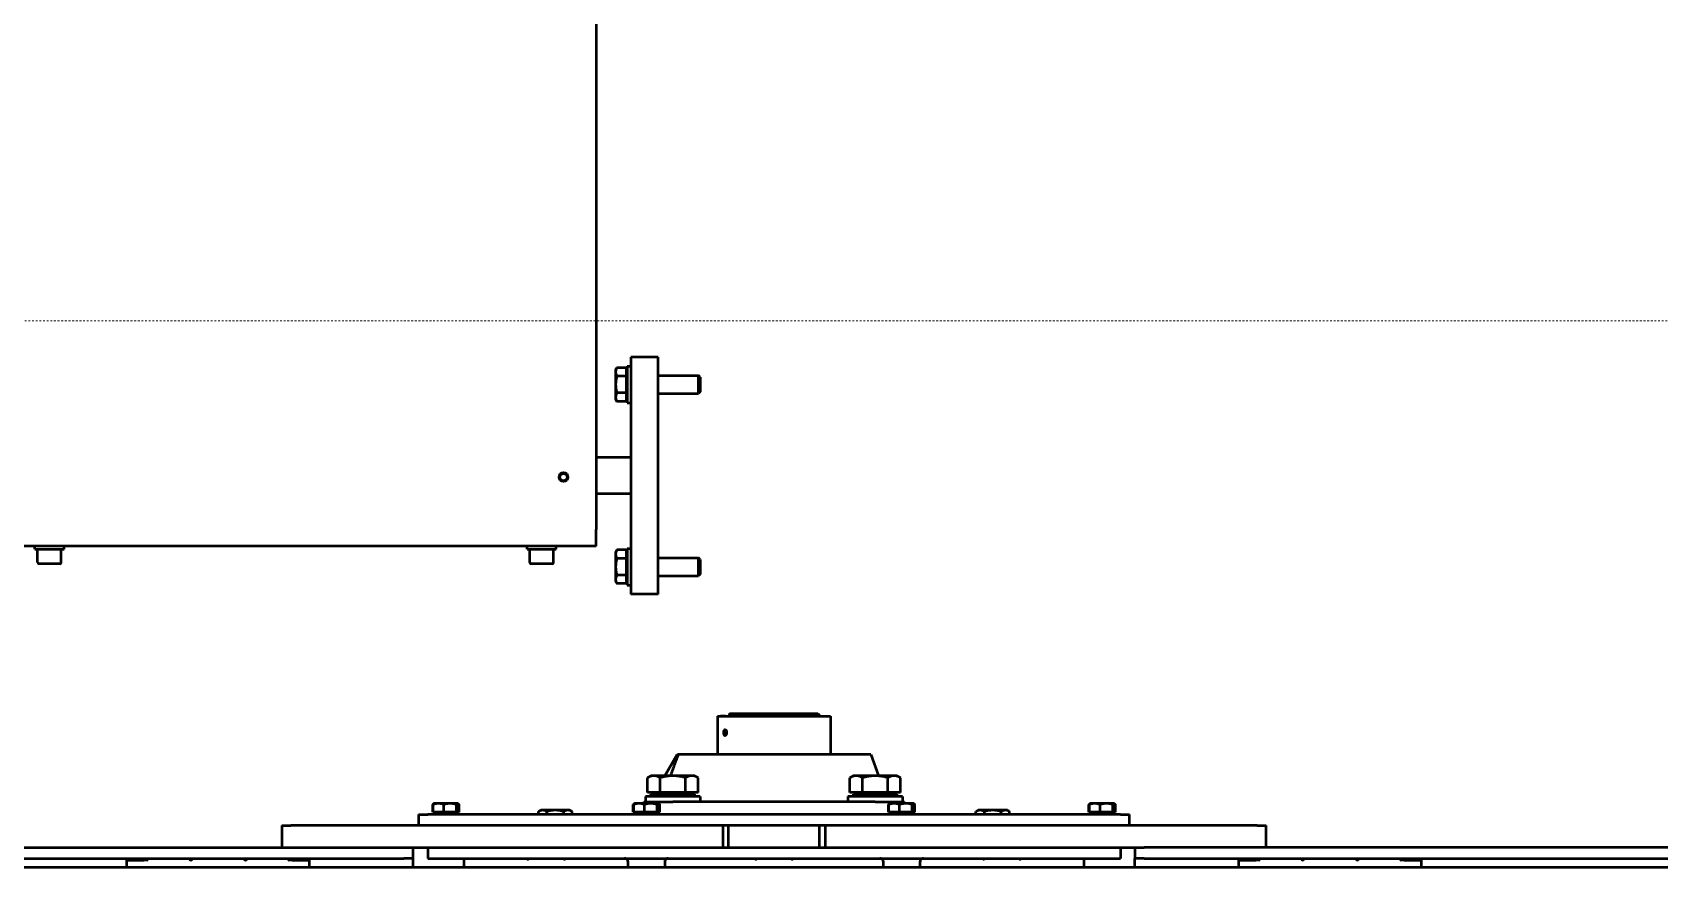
# Model space of a CAD drawing. Header units: metres. Extents: x -9891 to 773, y -8413 to 232.
# Drawn here: x -3935.1 to -3845.9, y -1259.9 to -1214.1 of the extents above; entities that cross this region are included whole.
import ezdxf

# ---------------------------------------------------------------- set-up
doc = ezdxf.new("R2010")
doc.units = ezdxf.units.M
doc.header["$LTSCALE"] = 0.01
doc.header["$MEASUREMENT"] = 0
doc.linetypes.add('AM_ISO09W050', pattern=[22.5, 12, -1.5, 3, -1.5, 3, -1.5])
doc.layers.get('0').update_dxf_attribs({"color": 30, "lineweight": 0})
for name, color, linetype, lineweight in [('SSN_Lift-AM_0', 7, 'Continuous', 50), ('SSN_PBC-AM_0', 5, 'Continuous', 50), ('SSN_PBC-AM_11', 9, 'AM_ISO09W050', 18)]:
    doc.layers.add(name, color=color, linetype=linetype, lineweight=lineweight)

# ---------------------------------------------------------------- blocks, each defined once
blk = doc.blocks.new('Lift_20-024-10000')
at = {"layer": 'SSN_Lift-AM_0'}
for p, q in [((-97.5, 988.68), (-97.5, 685.54)), ((-63.5, 780), (-78.5, 780)), ((-78.5, 780), (-78.5, 650)), ((-63.5, 650), (-63.5, 780)), ((-86.9, 773), (-86.19, 774.24)), ((-86.9, 773), (-86.9, 771.93)), ((-86.9, 771.93), (-86.9, 765)), ((-81.1, 774.24), (-86.19, 774.24)), ((-81.1, 769.62), (-86.19, 769.62)), ((-81.1, 774.24), (-81.1, 769.62)), ((-81.1, 772.31), (-80.5, 772.31)), ((-81.1, 769.62), (-81.1, 760.38)), ((-80.5, 775), (-80.5, 755)), ((-80.5, 775), (-78.5, 775)), ((-63.5, 770), (-41.42, 770)), ((-41.42, 760), (-41.42, 770)), ((-40.5, 769.08), (-41.42, 770)), ((-40.5, 769.08), (-40.5, 760.92)), ((-86.9, 765), (-86.9, 758.07)), ((-81.1, 760.38), (-86.19, 760.38)), ((-81.1, 760.38), (-81.1, 755.76)), ((-63.5, 760), (-41.42, 760)), ((-40.5, 760.92), (-41.42, 760)), ((-86.9, 758.07), (-86.9, 757)), ((-86.9, 757), (-86.19, 755.76)), ((-81.1, 755.76), (-86.19, 755.76)), ((-81.1, 757.69), (-80.5, 757.69)), ((-80.5, 755), (-78.5, 755)), ((-78.5, 725), (-97.5, 725)), ((-78.5, 705), (-97.5, 705)), ((-97.5, 676.24), (-97.5, 685.54)), ((-97.5, 676.24), (-427.5, 676.24)), ((-405.5, 674.64), (-405.5, 676.24)), ((-405.5, 674.64), (-389.5, 674.64)), ((-404, 667.44), (-404, 674.64)), ((-391, 667.44), (-391, 674.64)), ((-389.5, 674.64), (-389.5, 676.24)), ((-135.5, 674.64), (-135.5, 676.24)), ((-135.5, 674.64), (-119.5, 674.64)), ((-134, 667.44), (-134, 674.64)), ((-121, 667.44), (-121, 674.64)), ((-119.5, 674.64), (-119.5, 676.24)), ((-86.9, 673), (-86.19, 674.24)), ((-86.9, 673), (-86.9, 671.93)), ((-86.9, 671.93), (-86.9, 665)), ((-81.1, 674.24), (-86.19, 674.24)), ((-81.1, 669.62), (-86.19, 669.62)), ((-81.1, 674.24), (-81.1, 669.62)), ((-81.1, 672.31), (-80.5, 672.31)), ((-81.1, 669.62), (-81.1, 660.38)), ((-80.5, 675), (-80.5, 655)), ((-80.5, 675), (-78.5, 675)), ((-63.5, 670), (-41.42, 670)), ((-41.42, 660), (-41.42, 670)), ((-40.5, 669.08), (-41.42, 670)), ((-391.8, 666.64), (-403.2, 666.64)), ((-121.8, 666.64), (-133.2, 666.64)), ((-86.9, 665), (-86.9, 658.07)), ((-40.5, 660.92), (-41.42, 660)), ((-40.5, 669.08), (-40.5, 660.92)), ((-86.9, 658.07), (-86.9, 657)), ((-86.9, 657), (-86.19, 655.76)), ((-81.1, 660.38), (-86.19, 660.38)), ((-81.1, 655.76), (-86.19, 655.76)), ((-81.1, 660.38), (-81.1, 655.76)), ((-81.1, 657.69), (-80.5, 657.69)), ((-80.5, 655), (-78.5, 655)), ((-63.5, 660), (-41.42, 660)), ((-63.5, 650), (-78.5, 650))]:
    blk.add_line(p, q, dxfattribs=at)
for radius in [2.46, 2.01]:
    blk.add_circle((-115.5, 714.24), radius, dxfattribs=at)
for centre, start, end in [((-403.2, 667.44), 180, 270), ((-391.8, 667.44), 270, 0), ((-133.2, 667.44), 180, 270), ((-121.8, 667.44), 270, 0)]:
    blk.add_arc(centre, 0.8, start, end, dxfattribs=at)
for points in [[(-86.19, 774.24), (-86.9, 773), (-86.9, 771.93)], [(-86.9, 771.93), (-86.9, 770.86), (-86.19, 769.62)], [(-86.19, 769.62), (-86.9, 767.14), (-86.9, 765)], [(-86.9, 765), (-86.9, 762.86), (-86.19, 760.38)], [(-86.19, 760.38), (-86.9, 759.14), (-86.9, 758.07)], [(-86.9, 758.07), (-86.9, 757), (-86.19, 755.76)], [(-86.19, 674.24), (-86.9, 673), (-86.9, 671.93)], [(-86.9, 671.93), (-86.9, 670.86), (-86.19, 669.62)], [(-86.19, 669.62), (-86.9, 667.14), (-86.9, 665)], [(-86.9, 665), (-86.9, 662.86), (-86.19, 660.38)], [(-86.19, 660.38), (-86.9, 659.14), (-86.9, 658.07)], [(-86.9, 658.07), (-86.9, 657), (-86.19, 655.76)]]:
    blk.add_rational_spline(points, [1, 1.0379548493, 1], degree=2, dxfattribs=at)
blk = doc.blocks.new('Lift mit KG 3.200')
at = {"layer": 'SSN_PBC-AM_0'}
for p, q in [((67233.31, 61138.61), (67295.31, 61138.61)), ((67233.31, 61138.61), (67233.31, 61117.61)), ((67234.25, 61138.62), (67236.31, 61138.62)), ((67234.25, 61138.62), (67234.25, 61138.61)), ((67234.91, 61138.62), (67234.91, 61138.62)), ((67235.07, 61138.62), (67234.91, 61138.62)), ((67235.07, 61138.62), (67235.07, 61138.62)), ((67235.56, 61138.62), (67235.07, 61138.62)), ((67235.56, 61138.62), (67235.56, 61138.62)), ((67235.72, 61138.62), (67235.56, 61138.62)), ((67235.72, 61138.62), (67235.72, 61138.62)), ((67236, 61138.62), (67235.84, 61138.62)), ((67235.84, 61138.62), (67235.84, 61138.62)), ((67236.49, 61138.62), (67236, 61138.62)), ((67236, 61138.62), (67236, 61138.62)), ((67236.31, 61138.62), (67238.38, 61138.62)), ((67236.31, 61138.62), (67236.31, 61138.61)), ((67236.49, 61138.62), (67236.49, 61138.62)), ((67236.65, 61138.62), (67236.49, 61138.62)), ((67236.65, 61138.62), (67236.65, 61138.62)), ((67236.93, 61138.62), (67236.76, 61138.62)), ((67236.76, 61138.62), (67236.76, 61138.62)), ((67237.43, 61138.62), (67236.93, 61138.62)), ((67236.93, 61138.62), (67236.93, 61138.62)), ((67237.59, 61138.62), (67237.43, 61138.62)), ((67237.43, 61138.62), (67237.43, 61138.62)), ((67237.59, 61138.62), (67237.59, 61138.62)), ((67238.38, 61138.62), (67238.38, 61138.61)), ((67240.31, 61140.11), (67239.31, 61139.11)), ((67289.31, 61139.11), (67239.31, 61139.11)), ((67239.31, 61138.61), (67239.31, 61139.11)), ((67240.31, 61140.11), (67288.31, 61140.11)), ((67288.31, 61140.11), (67289.31, 61139.11)), ((67289.31, 61138.61), (67289.31, 61139.11)), ((67295.31, 61138.61), (67295.31, 61117.61)), ((67236.89, 61129.61), (67237.18, 61130.61)), ((67238.04, 61129.61), (67236.89, 61129.61)), ((67237.18, 61128.61), (67236.89, 61129.61)), ((67237.01, 61130.89), (67237.03, 61130.92)), ((67237.01, 61128.33), (67237.03, 61128.3)), ((67237.18, 61130.61), (67237.75, 61130.61)), ((67237.75, 61128.61), (67237.18, 61128.61)), ((67237.75, 61130.61), (67238.04, 61129.61)), ((67238.04, 61129.61), (67237.75, 61128.61)), ((67204.49, 61105.91), (67211.17, 61117.61)), ((67211.17, 61117.61), (67211.71, 61117.61)), ((67317.45, 61117.61), (67211.71, 61117.61)), ((67317.45, 61117.61), (67321.66, 61105.91)), ((67196.81, 61105.91), (67194.96, 61104.84)), ((67194.96, 61096.71), (67194.96, 61104.84)), ((67198.42, 61105.91), (67196.81, 61105.91)), ((67208.81, 61105.91), (67198.42, 61105.91)), ((67201.88, 61096.71), (67201.88, 61104.84)), ((67219.21, 61105.91), (67208.81, 61105.91)), ((67215.74, 61096.71), (67215.74, 61104.84)), ((67220.81, 61105.91), (67219.21, 61105.91)), ((67220.81, 61105.91), (67222.67, 61104.84)), ((67222.67, 61096.71), (67222.67, 61104.84)), ((67307.81, 61105.91), (67305.96, 61104.84)), ((67305.96, 61096.71), (67305.96, 61104.84)), ((67309.42, 61105.91), (67307.81, 61105.91)), ((67319.81, 61105.91), (67309.42, 61105.91)), ((67312.88, 61096.71), (67312.88, 61104.84)), ((67330.21, 61105.91), (67319.81, 61105.91)), ((67326.74, 61096.71), (67326.74, 61104.84)), ((67331.81, 61105.91), (67330.21, 61105.91)), ((67331.81, 61105.91), (67333.67, 61104.84)), ((67333.67, 61096.71), (67333.67, 61104.84)), ((67192.81, 61090.71), (67192.81, 61091.61)), ((67192.81, 61091.61), (67208.81, 61091.61)), ((67223.81, 61094.61), (67193.81, 61094.61)), ((67193.81, 61094.61), (67193.81, 61091.61)), ((67201.88, 61096.71), (67194.96, 61096.71)), ((67196.81, 61095.91), (67220.81, 61095.91)), ((67196.81, 61094.61), (67196.81, 61095.91)), ((67197.57, 61096.71), (67197.57, 61095.91)), ((67215.74, 61096.71), (67201.88, 61096.71)), ((67319.81, 61091.61), (67208.81, 61091.61)), ((67222.67, 61096.71), (67215.74, 61096.71)), ((67220.06, 61096.71), (67220.06, 61095.91)), ((67220.81, 61094.61), (67220.81, 61095.91)), ((67223.81, 61094.61), (67223.81, 61091.61)), ((67334.81, 61094.61), (67304.81, 61094.61)), ((67304.81, 61094.61), (67304.81, 61091.61)), ((67312.88, 61096.71), (67305.96, 61096.71)), ((67307.81, 61095.91), (67331.81, 61095.91)), ((67307.81, 61094.61), (67307.81, 61095.91)), ((67308.57, 61096.71), (67308.57, 61095.91)), ((67326.74, 61096.71), (67312.88, 61096.71)), ((67319.81, 61091.61), (67335.81, 61091.61)), ((67333.67, 61096.71), (67326.74, 61096.71)), ((67331.06, 61096.71), (67331.06, 61095.91)), ((67331.81, 61094.61), (67331.81, 61095.91)), ((67334.81, 61094.61), (67334.81, 61091.61)), ((67335.81, 61090.71), (67335.81, 61091.61)), ((67069.31, 61084.61), (67069.31, 61078.61)), ((67069.31, 61084.61), (67074.31, 61084.61)), ((67454.31, 61084.61), (67074.31, 61084.61)), ((67077.04, 61086.01), (67077.04, 61090.13)), ((67077.32, 61086.01), (67077.04, 61086.01)), ((67077.32, 61086.01), (67077.32, 61090.13)), ((67083.17, 61086.01), (67077.32, 61086.01)), ((67077.74, 61090.67), (67077.56, 61090.56)), ((67077.81, 61090.71), (67077.74, 61090.67)), ((67080.24, 61090.71), (67077.81, 61090.71)), ((67077.81, 61085.41), (67090.81, 61085.41)), ((67077.81, 61084.61), (67077.81, 61085.41)), ((67078.5, 61086.01), (67078.5, 61085.41)), ((67086.67, 61090.71), (67080.24, 61090.71)), ((67083.17, 61086.01), (67083.17, 61090.13)), ((67090.17, 61086.01), (67083.17, 61086.01)), ((67090.74, 61090.71), (67086.67, 61090.71)), ((67090.13, 61086.01), (67090.13, 61085.41)), ((67090.17, 61086.01), (67090.17, 61090.13)), ((67091.31, 61086.01), (67090.17, 61086.01)), ((67090.81, 61090.71), (67090.74, 61090.71)), ((67090.81, 61090.71), (67090.89, 61090.67)), ((67090.81, 61084.61), (67090.81, 61085.41)), ((67090.89, 61090.67), (67091.07, 61090.56)), ((67091.31, 61086.01), (67091.31, 61090.13)), ((67091.59, 61086.01), (67091.31, 61086.01)), ((67091.59, 61086.01), (67091.59, 61090.13)), ((67136.31, 61087.01), (67135.08, 61086.3)), ((67135.08, 61084.61), (67135.08, 61086.3)), ((67137.38, 61087.01), (67136.31, 61087.01)), ((67144.31, 61087.01), (67137.38, 61087.01)), ((67139.69, 61084.61), (67139.69, 61086.3)), ((67151.24, 61087.01), (67144.31, 61087.01)), ((67148.93, 61084.61), (67148.93, 61086.3)), ((67152.31, 61087.01), (67151.24, 61087.01)), ((67152.31, 61087.01), (67153.55, 61086.3)), ((67153.55, 61084.61), (67153.55, 61086.3)), ((67187.04, 61086.01), (67187.04, 61090.13)), ((67187.32, 61086.01), (67187.04, 61086.01)), ((67187.32, 61086.01), (67187.32, 61090.13)), ((67193.17, 61086.01), (67187.32, 61086.01)), ((67187.74, 61090.67), (67187.56, 61090.56)), ((67187.81, 61090.71), (67187.74, 61090.67)), ((67190.24, 61090.71), (67187.81, 61090.71)), ((67187.81, 61085.41), (67200.81, 61085.41)), ((67187.81, 61084.61), (67187.81, 61085.41)), ((67188.5, 61086.01), (67188.5, 61085.41)), ((67196.67, 61090.71), (67190.24, 61090.71)), ((67193.17, 61086.01), (67193.17, 61090.13)), ((67200.17, 61086.01), (67193.17, 61086.01)), ((67200.74, 61090.71), (67196.67, 61090.71)), ((67200.13, 61086.01), (67200.13, 61085.41)), ((67200.17, 61086.01), (67200.17, 61090.13)), ((67201.31, 61086.01), (67200.17, 61086.01)), ((67200.81, 61090.71), (67200.74, 61090.71)), ((67200.81, 61090.71), (67200.89, 61090.67)), ((67200.81, 61084.61), (67200.81, 61085.41)), ((67200.89, 61090.67), (67201.07, 61090.56)), ((67201.31, 61086.01), (67201.31, 61090.13)), ((67201.59, 61086.01), (67201.31, 61086.01)), ((67201.59, 61086.01), (67201.59, 61090.13)), ((67327.04, 61086.01), (67327.04, 61090.13)), ((67327.32, 61086.01), (67327.04, 61086.01)), ((67327.32, 61086.01), (67327.32, 61090.13)), ((67333.17, 61086.01), (67327.32, 61086.01)), ((67327.74, 61090.67), (67327.56, 61090.56)), ((67327.81, 61090.71), (67327.74, 61090.67)), ((67330.24, 61090.71), (67327.81, 61090.71)), ((67328.5, 61086.01), (67328.5, 61085.41)), ((67328.5, 61085.41), (67340.13, 61085.41)), ((67336.67, 61090.71), (67330.24, 61090.71)), ((67330.31, 61085.41), (67330.31, 61084.61)), ((67333.17, 61086.01), (67333.17, 61090.13)), ((67340.17, 61086.01), (67333.17, 61086.01)), ((67340.74, 61090.71), (67336.67, 61090.71)), ((67338.31, 61085.41), (67338.31, 61084.61)), ((67340.13, 61086.01), (67340.13, 61085.41)), ((67340.17, 61086.01), (67340.17, 61090.13)), ((67341.31, 61086.01), (67340.17, 61086.01)), ((67340.81, 61090.71), (67340.74, 61090.71)), ((67340.81, 61090.71), (67340.89, 61090.67)), ((67340.89, 61090.67), (67341.07, 61090.56)), ((67341.31, 61086.01), (67341.31, 61090.13)), ((67341.59, 61086.01), (67341.31, 61086.01)), ((67341.59, 61086.01), (67341.59, 61090.13)), ((67376.31, 61087.01), (67375.08, 61086.3)), ((67375.08, 61084.61), (67375.08, 61086.3)), ((67377.38, 61087.01), (67376.31, 61087.01)), ((67384.31, 61087.01), (67377.38, 61087.01)), ((67379.69, 61084.61), (67379.69, 61086.3)), ((67391.24, 61087.01), (67384.31, 61087.01)), ((67388.93, 61084.61), (67388.93, 61086.3)), ((67392.31, 61087.01), (67391.24, 61087.01)), ((67392.31, 61087.01), (67393.55, 61086.3)), ((67393.55, 61084.61), (67393.55, 61086.3)), ((67437.04, 61086.01), (67437.04, 61090.13)), ((67437.32, 61086.01), (67437.04, 61086.01)), ((67437.32, 61086.01), (67437.32, 61090.13)), ((67443.17, 61086.01), (67437.32, 61086.01)), ((67437.74, 61090.67), (67437.56, 61090.56)), ((67437.81, 61090.71), (67437.74, 61090.67)), ((67440.24, 61090.71), (67437.81, 61090.71)), ((67438.5, 61086.01), (67438.5, 61085.41)), ((67438.5, 61085.41), (67450.13, 61085.41)), ((67446.67, 61090.71), (67440.24, 61090.71)), ((67440.31, 61085.41), (67440.31, 61084.61)), ((67443.17, 61086.01), (67443.17, 61090.13)), ((67450.17, 61086.01), (67443.17, 61086.01)), ((67450.74, 61090.71), (67446.67, 61090.71)), ((67448.31, 61085.41), (67448.31, 61084.61)), ((67450.13, 61086.01), (67450.13, 61085.41)), ((67450.17, 61086.01), (67450.17, 61090.13)), ((67451.31, 61086.01), (67450.17, 61086.01)), ((67450.81, 61090.71), (67450.74, 61090.71)), ((67450.81, 61090.71), (67450.89, 61090.67)), ((67450.89, 61090.67), (67451.07, 61090.56)), ((67451.31, 61086.01), (67451.31, 61090.13)), ((67451.59, 61086.01), (67451.31, 61086.01)), ((67451.59, 61086.01), (67451.59, 61090.13)), ((67454.31, 61084.61), (67459.31, 61084.61)), ((67459.31, 61078.61), (67459.31, 61084.61)), ((66994.31, 61078.61), (66999.31, 61078.61)), ((66994.31, 61078.61), (66994.31, 61066.61)), ((67226.31, 61078.61), (66999.31, 61078.61)), ((67069.31, 61078.71), (67019.31, 61078.71)), ((67019.31, 61078.61), (67019.31, 61078.71)), ((67454.31, 61078.61), (67074.31, 61078.61)), ((67236.31, 61066.61), (67236.31, 61078.61)), ((67239.31, 61066.61), (67239.31, 61078.61)), ((67289.31, 61066.61), (67289.31, 61078.61)), ((67292.31, 61078.61), (67292.31, 61066.61)), ((67529.31, 61078.61), (67302.31, 61078.61)), ((67529.31, 61078.61), (67534.31, 61078.61)), ((67534.31, 61066.61), (67534.31, 61078.61)), ((65702.31, 61066.61), (67061.31, 61066.61)), ((67061.31, 61066.61), (67066.31, 61066.61)), ((67066.31, 61066.61), (67074.31, 61066.61)), ((67066.31, 61060.61), (67066.31, 61066.61)), ((67074.31, 61066.61), (67454.31, 61066.61)), ((67074.31, 61066.61), (67074.31, 61060.61)), ((67454.31, 61066.61), (67462.31, 61066.61)), ((67454.31, 61066.61), (67454.31, 61060.61)), ((67462.31, 61066.61), (67467.31, 61066.61)), ((67462.31, 61066.61), (67462.31, 61060.61)), ((68859.31, 61066.61), (67467.31, 61066.61)), ((65702.31, 61060.61), (67061.31, 61060.61)), ((68786.31, 61055.61), (65742.31, 61055.61)), ((66909.31, 61060.11), (66909.31, 61060.61)), ((66909.31, 61059.61), (66909.31, 61060.11)), ((66909.31, 61059.61), (66918.61, 61059.61)), ((66909.31, 61055.61), (66909.31, 61059.61)), ((66914.31, 61060.11), (66914.31, 61060.61)), ((66914.31, 61059.61), (66914.31, 61060.11)), ((66920.31, 61059.61), (66918.61, 61059.61)), ((66920.81, 61060.61), (66920.81, 61060.11)), ((66997.81, 61060.11), (66997.81, 61060.61)), ((67000.01, 61059.61), (66998.31, 61059.61)), ((67000.01, 61059.61), (67009.31, 61059.61)), ((67004.31, 61060.61), (67004.31, 61060.11)), ((67004.31, 61060.11), (67004.31, 61059.61)), ((67009.31, 61060.61), (67009.31, 61060.11)), ((67009.31, 61060.11), (67009.31, 61059.61)), ((67009.31, 61059.61), (67009.31, 61055.61)), ((67066.31, 61060.61), (67061.31, 61060.61)), ((67066.31, 61055.61), (67066.31, 61060.61)), ((67074.31, 61060.61), (67454.31, 61060.61)), ((67081.08, 61060.41), (67080.88, 61060.61)), ((67081.06, 61060.61), (67081.06, 61060.43)), ((67087.55, 61060.41), (67081.08, 61060.41)), ((67087.55, 61060.41), (67087.75, 61060.61)), ((67087.57, 61060.43), (67087.57, 61060.61)), ((67094.31, 61055.61), (67094.31, 61060.61)), ((67149.31, 61060.11), (67149.31, 61060.61)), ((67149.31, 61060.61), (67149.31, 61060.11)), ((67184.31, 61055.61), (67184.31, 61058.61)), ((67191.08, 61060.41), (67190.88, 61060.61)), ((67191.06, 61060.61), (67191.06, 61060.43)), ((67197.55, 61060.41), (67191.08, 61060.41)), ((67197.55, 61060.41), (67197.75, 61060.61)), ((67197.57, 61060.43), (67197.57, 61060.61)), ((67204.31, 61058.61), (67204.31, 61055.61)), ((67324.31, 61055.61), (67324.31, 61058.61)), ((67331.08, 61060.41), (67330.88, 61060.61)), ((67331.06, 61060.61), (67331.06, 61060.43)), ((67337.55, 61060.41), (67331.08, 61060.41)), ((67337.55, 61060.41), (67337.75, 61060.61)), ((67337.57, 61060.43), (67337.57, 61060.61)), ((67344.31, 61058.61), (67344.31, 61055.61)), ((67379.31, 61060.61), (67379.31, 61060.11)), ((67379.31, 61060.61), (67379.31, 61060.11)), ((67434.31, 61060.61), (67434.31, 61055.61)), ((67441.08, 61060.41), (67440.88, 61060.61)), ((67441.06, 61060.61), (67441.06, 61060.43)), ((67447.55, 61060.41), (67441.08, 61060.41)), ((67447.55, 61060.41), (67447.75, 61060.61)), ((67447.57, 61060.43), (67447.57, 61060.61)), ((67467.31, 61060.61), (67462.31, 61060.61)), ((67462.31, 61055.61), (67462.31, 61060.61)), ((67467.31, 61060.61), (68826.31, 61060.61)), ((67519.31, 61060.11), (67519.31, 61060.61)), ((67519.31, 61059.61), (67519.31, 61060.11)), ((67519.31, 61059.61), (67528.61, 61059.61)), ((67519.31, 61055.61), (67519.31, 61059.61)), ((67524.31, 61060.11), (67524.31, 61060.61)), ((67524.31, 61059.61), (67524.31, 61060.11)), ((67530.31, 61059.61), (67528.61, 61059.61)), ((67530.81, 61060.61), (67530.81, 61060.11)), ((67607.81, 61060.11), (67607.81, 61060.61)), ((67610.01, 61059.61), (67608.31, 61059.61)), ((67610.01, 61059.61), (67619.31, 61059.61)), ((67614.31, 61060.61), (67614.31, 61060.11)), ((67614.31, 61060.11), (67614.31, 61059.61)), ((67619.31, 61060.61), (67619.31, 61060.11)), ((67619.31, 61060.11), (67619.31, 61059.61)), ((67619.31, 61059.61), (67619.31, 61055.61))]:
    blk.add_line(p, q, dxfattribs=at)
for centre, radius, start, end in [((66920.31, 61060.11), 0.5, 270, 0), ((66944.31, 61060.61), 1, 180, 0), ((66974.31, 61060.61), 1, 180, 0), ((66998.31, 61060.11), 0.5, 180, 270), ((67129.31, 61060.61), 0.5, 180, 0), ((67149.31, 61060.61), 0.5, 180, 0), ((67182.31, 61058.61), 2, 0, 90), ((67206.31, 61058.61), 2, 90, 180), ((67254.31, 61060.61), 0.5, 180, 0), ((67274.31, 61060.61), 0.5, 180, 0), ((67322.31, 61058.61), 2, 0, 90), ((67346.31, 61058.61), 2, 90, 180), ((67379.31, 61060.61), 0.5, 180, 0), ((67399.31, 61060.61), 0.5, 180, 0), ((67530.31, 61060.11), 0.5, 270, 0), ((67554.31, 61060.61), 1, 180, 0), ((67584.31, 61060.61), 1, 180, 0), ((67608.31, 61060.11), 0.5, 180, 270)]:
    blk.add_arc(centre, radius, start, end, dxfattribs=at)
blk.add_ellipse((67237.47, 61129.61), major_axis=(0, -1.57), ratio=0.5, dxfattribs=at)
for major_axis, start_param, end_param in [((0, 1.6), 0.015908, 0.61548), ((0, -1.6), 5.667706, 6.267277)]:
    blk.add_ellipse((67237.49, 61129.61), major_axis=major_axis, ratio=0.5, start_param=start_param, end_param=end_param, dxfattribs=at)
for points, knots in [([(67236.89, 61130.68), (67236.9, 61130.7), (67236.91, 61130.72), (67236.95, 61130.81), (67236.99, 61130.88), (67237.07, 61131), (67237.12, 61131.05), (67237.21, 61131.13), (67237.26, 61131.16), (67237.36, 61131.2), (67237.42, 61131.21), (67237.47, 61131.21)], [5.939897, 5.939897, 5.939897, 5.939897, 6.028136, 6.028136, 6.329543, 6.329543, 6.63095, 6.63095, 6.932356, 6.932356, 7.233763, 7.233763, 7.233763, 7.233763]), ([(67237.47, 61128.01), (67237.42, 61128.01), (67237.36, 61128.02), (67237.26, 61128.06), (67237.21, 61128.09), (67237.12, 61128.17), (67237.07, 61128.22), (67236.99, 61128.34), (67236.95, 61128.41), (67236.91, 61128.5), (67236.9, 61128.52), (67236.89, 61128.54)], [2.411254, 2.411254, 2.411254, 2.411254, 2.712661, 2.712661, 3.014068, 3.014068, 3.315475, 3.315475, 3.616881, 3.616881, 3.705121, 3.705121, 3.705121, 3.705121]), ([(67237.47, 61131.21), (67237.52, 61131.21), (67237.57, 61131.2), (67237.67, 61131.16), (67237.73, 61131.13), (67237.83, 61131.05), (67237.88, 61131), (67237.97, 61130.88), (67238.01, 61130.81), (67238.09, 61130.67), (67238.12, 61130.59), (67238.16, 61130.49), (67238.16, 61130.48), (67238.17, 61130.47)], [7.233763, 7.233763, 7.233763, 7.233763, 7.53517, 7.53517, 7.836577, 7.836577, 8.137983, 8.137983, 8.43939, 8.43939, 8.740797, 8.740797, 8.779095, 8.779095, 8.779095, 8.779095]), ([(67238.17, 61128.75), (67238.16, 61128.74), (67238.16, 61128.73), (67238.12, 61128.63), (67238.09, 61128.55), (67238.01, 61128.41), (67237.97, 61128.34), (67237.88, 61128.22), (67237.83, 61128.17), (67237.73, 61128.09), (67237.67, 61128.06), (67237.57, 61128.02), (67237.52, 61128.01), (67237.47, 61128.01)], [10.51094, 10.51094, 10.51094, 10.51094, 10.549238, 10.549238, 10.850645, 10.850645, 11.152052, 11.152052, 11.453458, 11.453458, 11.754865, 11.754865, 12.056272, 12.056272, 12.056272, 12.056272]), ([(67238.17, 61130.47), (67238.19, 61130.39), (67238.22, 61130.31), (67238.29, 61130.02), (67238.31, 61129.81), (67238.31, 61129.61), (67238.31, 61129.41), (67238.29, 61129.2), (67238.22, 61128.91), (67238.19, 61128.83), (67238.17, 61128.75)], [0.8722819, 0.8722819, 0.8722819, 0.8722819, 0.899315, 0.899315, 0.9594619, 0.9594619, 0.9594619, 1.0196087, 1.0196087, 1.0466419, 1.0466419, 1.0466419, 1.0466419])]:
    blk.add_open_spline(points, degree=3, knots=knots, dxfattribs=at)
for points, weights in [([(67211.71, 61117.61), (67209.66, 61111.99), (67207.45, 61105.91)], [1, 1.00157595396, 1.00166894903]), ([(67198.42, 61105.91), (67196.81, 61105.91), (67194.96, 61104.84)], [1, 1.0379548493, 1]), ([(67201.88, 61104.84), (67200.03, 61105.91), (67198.42, 61105.91)], [1, 1.0379548493, 1]), ([(67208.81, 61105.91), (67205.6, 61105.91), (67201.88, 61104.84)], [1, 1.0379548493, 1]), ([(67215.74, 61104.84), (67212.03, 61105.91), (67208.81, 61105.91)], [1, 1.0379548493, 1]), ([(67219.21, 61105.91), (67217.6, 61105.91), (67215.74, 61104.84)], [1, 1.0379548493, 1]), ([(67222.67, 61104.84), (67220.81, 61105.91), (67219.21, 61105.91)], [1, 1.0379548493, 1]), ([(67309.42, 61105.91), (67307.81, 61105.91), (67305.96, 61104.84)], [1, 1.0379548493, 1]), ([(67312.88, 61104.84), (67311.03, 61105.91), (67309.42, 61105.91)], [1, 1.0379548493, 1]), ([(67319.81, 61105.91), (67316.6, 61105.91), (67312.88, 61104.84)], [1, 1.0379548493, 1]), ([(67326.74, 61104.84), (67323.03, 61105.91), (67319.81, 61105.91)], [1, 1.0379548493, 1]), ([(67330.21, 61105.91), (67328.6, 61105.91), (67326.74, 61104.84)], [1, 1.0379548493, 1]), ([(67333.67, 61104.84), (67331.81, 61105.91), (67330.21, 61105.91)], [1, 1.0379548493, 1]), ([(67077.67, 61090.62), (67077.38, 61090.49), (67077.04, 61090.13)], [1.01808239437, 1.0230987557, 1]), ([(67080.24, 61090.71), (67078.89, 61090.71), (67077.32, 61090.13)], [1, 1.0379548493, 1]), ([(67077.32, 61090.13), (67077.54, 61090.55), (67077.74, 61090.67)], [1, 1.02740430867, 1.01523548518]), ([(67083.17, 61090.13), (67081.6, 61090.71), (67080.24, 61090.71)], [1, 1.0379548493, 1]), ([(67086.67, 61090.71), (67085.05, 61090.71), (67083.17, 61090.13)], [1, 1.0379548493, 1]), ([(67090.17, 61090.13), (67088.29, 61090.71), (67086.67, 61090.71)], [1, 1.0379548493, 1]), ([(67090.74, 61090.71), (67090.47, 61090.71), (67090.17, 61090.13)], [1, 1.0379548493, 1]), ([(67091.31, 61090.13), (67091, 61090.71), (67090.74, 61090.71)], [1, 1.0379548493, 1]), ([(67091.07, 61090.56), (67091.31, 61090.42), (67091.59, 61090.13)], [1.01897413893, 1.01872771585, 1]), ([(67091.59, 61090.13), (67091.41, 61090.21), (67091.23, 61090.27)], [1, 1.00474743668, 1.00830724356]), ([(67137.38, 61087.01), (67136.31, 61087.01), (67135.08, 61086.3)], [1, 1.0379548493, 1]), ([(67139.69, 61086.3), (67138.46, 61087.01), (67137.38, 61087.01)], [1, 1.0379548493, 1]), ([(67144.31, 61087.01), (67142.17, 61087.01), (67139.69, 61086.3)], [1, 1.0379548493, 1]), ([(67148.93, 61086.3), (67146.46, 61087.01), (67144.31, 61087.01)], [1, 1.0379548493, 1]), ([(67151.24, 61087.01), (67150.17, 61087.01), (67148.93, 61086.3)], [1, 1.0379548493, 1]), ([(67153.55, 61086.3), (67152.31, 61087.01), (67151.24, 61087.01)], [1, 1.0379548493, 1]), ([(67187.67, 61090.62), (67187.38, 61090.49), (67187.04, 61090.13)], [1.01808239437, 1.0230987557, 1]), ([(67190.24, 61090.71), (67188.89, 61090.71), (67187.32, 61090.13)], [1, 1.0379548493, 1]), ([(67187.32, 61090.13), (67187.54, 61090.55), (67187.74, 61090.67)], [1, 1.02740430867, 1.01523548518]), ([(67193.17, 61090.13), (67191.6, 61090.71), (67190.24, 61090.71)], [1, 1.0379548493, 1]), ([(67196.67, 61090.71), (67195.05, 61090.71), (67193.17, 61090.13)], [1, 1.0379548493, 1]), ([(67200.17, 61090.13), (67198.29, 61090.71), (67196.67, 61090.71)], [1, 1.0379548493, 1]), ([(67200.74, 61090.71), (67200.47, 61090.71), (67200.17, 61090.13)], [1, 1.0379548493, 1]), ([(67201.31, 61090.13), (67201, 61090.71), (67200.74, 61090.71)], [1, 1.0379548493, 1]), ([(67201.07, 61090.56), (67201.31, 61090.42), (67201.59, 61090.13)], [1.01897413893, 1.01872771585, 1]), ([(67201.59, 61090.13), (67201.41, 61090.21), (67201.23, 61090.27)], [1, 1.00474743668, 1.00830724356]), ([(67327.67, 61090.62), (67327.38, 61090.49), (67327.04, 61090.13)], [1.01808239437, 1.0230987557, 1]), ([(67330.24, 61090.71), (67328.89, 61090.71), (67327.32, 61090.13)], [1, 1.0379548493, 1]), ([(67327.32, 61090.13), (67327.54, 61090.55), (67327.74, 61090.67)], [1, 1.02740430867, 1.01523548518]), ([(67333.17, 61090.13), (67331.6, 61090.71), (67330.24, 61090.71)], [1, 1.0379548493, 1]), ([(67336.67, 61090.71), (67335.05, 61090.71), (67333.17, 61090.13)], [1, 1.0379548493, 1]), ([(67340.17, 61090.13), (67338.29, 61090.71), (67336.67, 61090.71)], [1, 1.0379548493, 1]), ([(67340.74, 61090.71), (67340.47, 61090.71), (67340.17, 61090.13)], [1, 1.0379548493, 1]), ([(67341.31, 61090.13), (67341, 61090.71), (67340.74, 61090.71)], [1, 1.0379548493, 1]), ([(67341.07, 61090.56), (67341.31, 61090.42), (67341.59, 61090.13)], [1.01897413893, 1.01872771585, 1]), ([(67341.59, 61090.13), (67341.41, 61090.21), (67341.23, 61090.27)], [1, 1.00474743668, 1.00830724356]), ([(67377.38, 61087.01), (67376.31, 61087.01), (67375.08, 61086.3)], [1, 1.0379548493, 1]), ([(67379.69, 61086.3), (67378.46, 61087.01), (67377.38, 61087.01)], [1, 1.0379548493, 1]), ([(67384.31, 61087.01), (67382.17, 61087.01), (67379.69, 61086.3)], [1, 1.0379548493, 1]), ([(67388.93, 61086.3), (67386.46, 61087.01), (67384.31, 61087.01)], [1, 1.0379548493, 1]), ([(67391.24, 61087.01), (67390.17, 61087.01), (67388.93, 61086.3)], [1, 1.0379548493, 1]), ([(67393.55, 61086.3), (67392.31, 61087.01), (67391.24, 61087.01)], [1, 1.0379548493, 1]), ([(67437.67, 61090.62), (67437.38, 61090.49), (67437.04, 61090.13)], [1.01808239437, 1.0230987557, 1]), ([(67440.24, 61090.71), (67438.89, 61090.71), (67437.32, 61090.13)], [1, 1.0379548493, 1]), ([(67437.32, 61090.13), (67437.54, 61090.55), (67437.74, 61090.67)], [1, 1.02740430867, 1.01523548518]), ([(67443.17, 61090.13), (67441.6, 61090.71), (67440.24, 61090.71)], [1, 1.0379548493, 1]), ([(67446.67, 61090.71), (67445.05, 61090.71), (67443.17, 61090.13)], [1, 1.0379548493, 1]), ([(67450.17, 61090.13), (67448.29, 61090.71), (67446.67, 61090.71)], [1, 1.0379548493, 1]), ([(67450.74, 61090.71), (67450.47, 61090.71), (67450.17, 61090.13)], [1, 1.0379548493, 1]), ([(67451.31, 61090.13), (67451, 61090.71), (67450.74, 61090.71)], [1, 1.0379548493, 1]), ([(67451.07, 61090.56), (67451.31, 61090.42), (67451.59, 61090.13)], [1.01897413893, 1.01872771585, 1]), ([(67451.59, 61090.13), (67451.41, 61090.21), (67451.23, 61090.27)], [1, 1.00474743668, 1.00830724356])]:
    blk.add_rational_spline(points, weights, degree=2, dxfattribs=at)
at = {"layer": 'SSN_PBC-AM_11'}
blk.add_line((68864.31, 61355.61), (65664.31, 61355.61), dxfattribs=at)
at = {"layer": 'SSN_Lift-AM_0'}
blk.add_blockref('Lift_20-024-10000', (67264.31, 60555.61), dxfattribs=at)
blk = doc.blocks.new('A$C4BDE36F2')
at = {"xscale": 0.001, "yscale": 0.001, "zscale": 0.001}
blk.add_blockref('Lift mit KG 3.200', (-64.22431, -65.8238), dxfattribs=at)

msp = doc.modelspace()

# ---------------------------------------------------------------- block references
at = {"ltscale": 2000, "xscale": 100, "yscale": 100, "zscale": 100}
msp.add_blockref('A$C4BDE36F2', (-4198.435, -783.094), dxfattribs=at)

doc.saveas('drawing.dxf')
